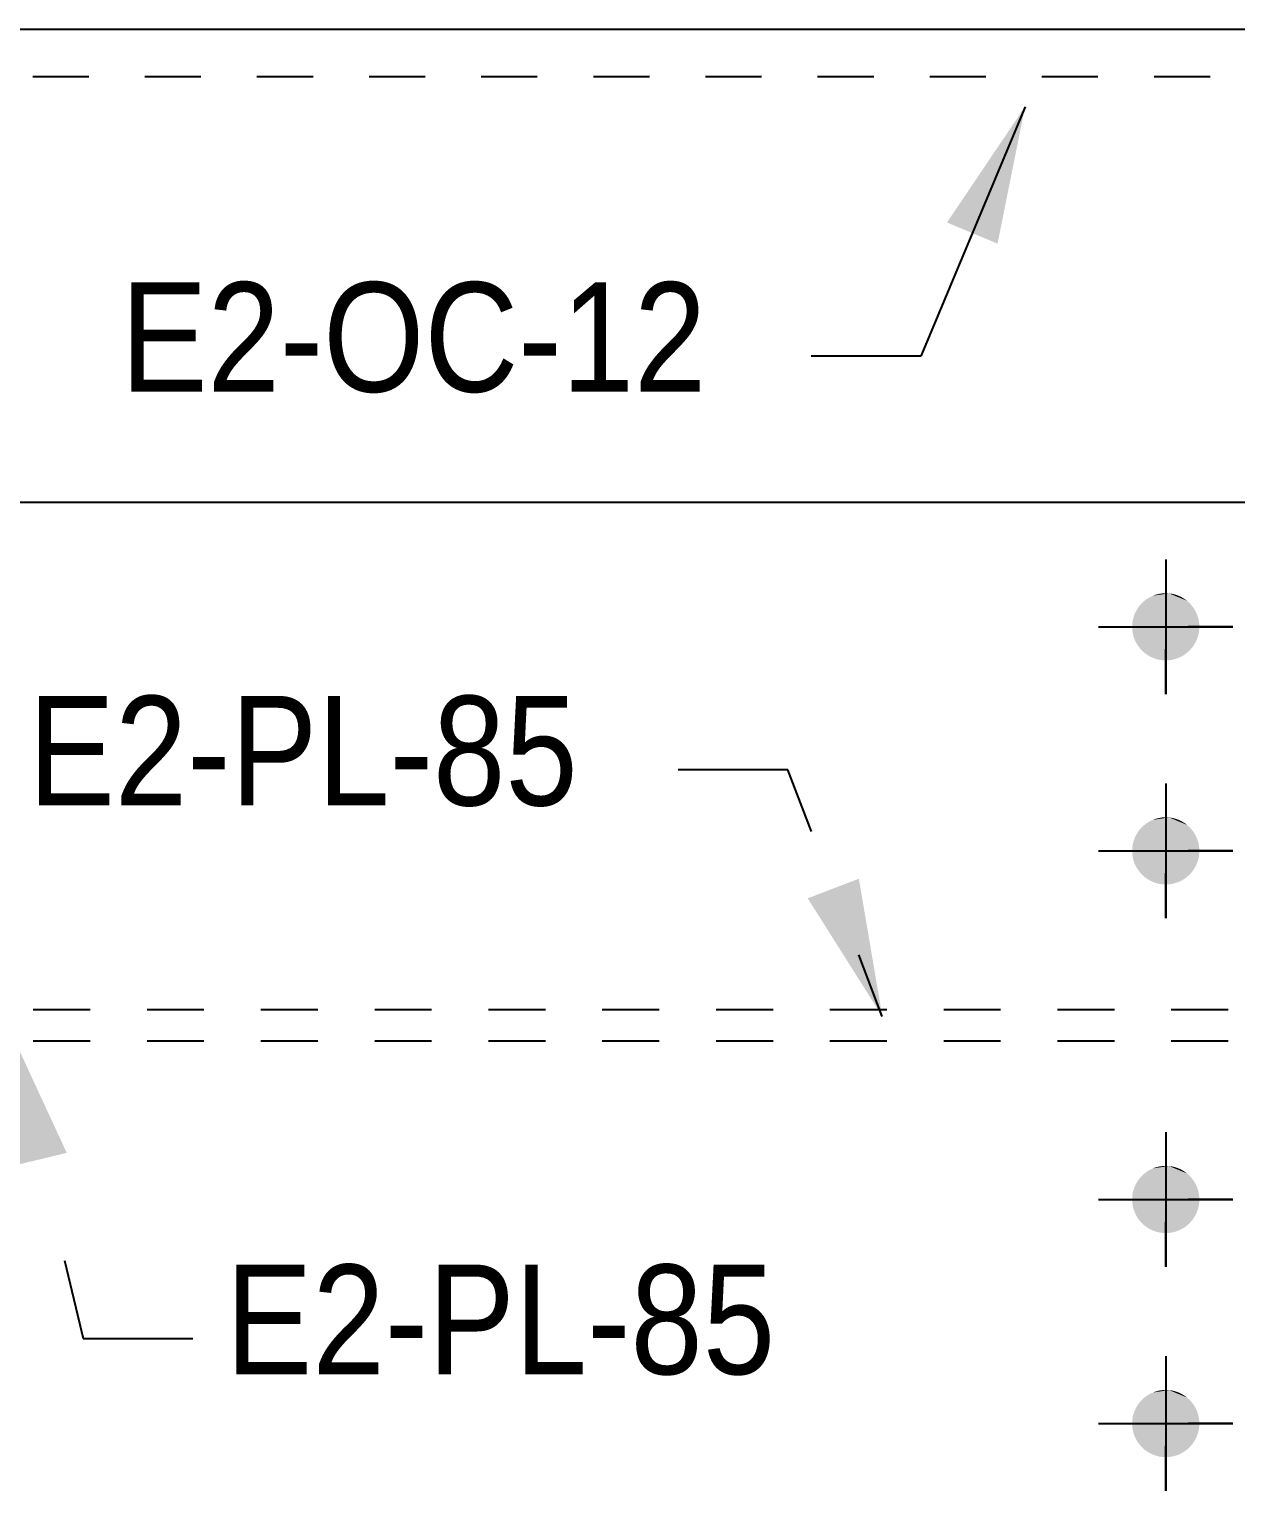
# Model space of a CAD drawing. Header units: millimetres. Extents: x 67 to 383, y 106 to 148.
# Drawn here: x 240.159 to 243.702, y 136.564 to 140.857 of the extents above; entities that cross this region are included whole.
import ezdxf

# ---------------------------------------------------------------- set-up
doc = ezdxf.new("R2010")
doc.units = ezdxf.units.MM
doc.linetypes.add('XKITLINE00', pattern=[0])
doc.styles.add('ARIAL', font='ARIAL.TTF')

msp = doc.modelspace()

# ---------------------------------------------------------------- linework, layer by layer
at = {"color": 2, "linetype": 'XKITLINE00'}
for p, q in [((239.3611, 140.8565), (243.7744, 140.8565)), ((238.2312, 139.467), (244.959, 139.467))]:
    msp.add_line(p, q, dxfattribs=at)
at = {"linetype": 'XKITLINE00'}
for p, q in [((240.3183, 140.8565), (240.485, 140.8565)), ((240.6517, 140.8565), (240.8183, 140.8565)), ((240.985, 140.8565), (241.1517, 140.8565)), ((241.3184, 140.8565), (241.4851, 140.8565)), ((241.6517, 140.8565), (241.8184, 140.8565)), ((241.9851, 140.8565), (242.1518, 140.8565)), ((242.3184, 140.8565), (242.4851, 140.8565)), ((242.6518, 140.8565), (242.8185, 140.8565)), ((242.9852, 140.8565), (243.1518, 140.8565)), ((243.3185, 140.8565), (243.4852, 140.8565)), ((243.6519, 140.8565), (243.7352, 140.8565)), ((240.1687, 140.7172), (240.3334, 140.7172)), ((240.498, 140.7172), (240.6627, 140.7172)), ((240.8274, 140.7172), (240.992, 140.7172)), ((241.1567, 140.7172), (241.3214, 140.7172)), ((241.4861, 140.7172), (241.6507, 140.7172)), ((241.8154, 140.7172), (241.9801, 140.7172)), ((242.1447, 140.7172), (242.3094, 140.7172)), ((242.4741, 140.7172), (242.6388, 140.7172)), ((242.8034, 140.7172), (242.9681, 140.7172)), ((243.1328, 140.7172), (243.2974, 140.7172)), ((243.4621, 140.7172), (243.6268, 140.7172)), ((243.0832, 140.629), (242.7771, 139.8962)), ((242.7771, 139.8962), (242.4553, 139.8962)), ((240.1654, 139.4671), (240.3336, 139.4671)), ((240.5018, 139.4671), (240.67, 139.4671)), ((240.8382, 139.4671), (241.0064, 139.4671)), ((241.1746, 139.4671), (241.3428, 139.4671)), ((241.511, 139.4671), (241.6792, 139.4671)), ((241.8474, 139.4671), (242.0156, 139.4671)), ((242.1838, 139.4671), (242.352, 139.4671)), ((242.5202, 139.4671), (242.6884, 139.4671)), ((242.8566, 139.4671), (243.0248, 139.4671)), ((243.193, 139.4671), (243.3611, 139.4671)), ((243.5293, 139.4671), (243.6975, 139.4671)), ((242.3864, 138.6813), (242.0647, 138.6813)), ((242.4558, 138.5002), (242.3864, 138.6813)), ((242.664, 137.9571), (242.5946, 138.1381)), ((240.1705, 137.9778), (240.3376, 137.9778)), ((240.1705, 137.9778), (240.3376, 137.9778)), ((240.5047, 137.9778), (240.6718, 137.9778)), ((240.5047, 137.9778), (240.6718, 137.9778)), ((240.839, 137.9778), (241.0061, 137.9778)), ((240.839, 137.9778), (241.0061, 137.9778)), ((241.1732, 137.9778), (241.3403, 137.9778)), ((241.1732, 137.9778), (241.3403, 137.9778)), ((241.5074, 137.9778), (241.6745, 137.9778)), ((241.5074, 137.9778), (241.6745, 137.9778)), ((241.8416, 137.9778), (242.0088, 137.9778)), ((241.8416, 137.9778), (242.0088, 137.9778)), ((242.1759, 137.9778), (242.343, 137.9778)), ((242.1759, 137.9778), (242.343, 137.9778)), ((242.5101, 137.9778), (242.6772, 137.9778)), ((242.5101, 137.9778), (242.6772, 137.9778)), ((242.8443, 137.9778), (243.0114, 137.9778)), ((242.8443, 137.9778), (243.0114, 137.9778)), ((243.1785, 137.9778), (243.3457, 137.9778)), ((243.1785, 137.9778), (243.3457, 137.9778)), ((243.5128, 137.9778), (243.6799, 137.9778)), ((243.5128, 137.9778), (243.6799, 137.9778)), ((240.1705, 137.8849), (240.3376, 137.8849)), ((240.1705, 137.8849), (240.3376, 137.8849)), ((240.5047, 137.8849), (240.6718, 137.8849)), ((240.5047, 137.8849), (240.6718, 137.8849)), ((240.839, 137.8849), (241.0061, 137.8849)), ((240.839, 137.8849), (241.0061, 137.8849)), ((241.1732, 137.8849), (241.3403, 137.8849)), ((241.1732, 137.8849), (241.3403, 137.8849)), ((241.5074, 137.8849), (241.6745, 137.8849)), ((241.5074, 137.8849), (241.6745, 137.8849)), ((241.8416, 137.8849), (242.0088, 137.8849)), ((241.8416, 137.8849), (242.0088, 137.8849)), ((242.1759, 137.8849), (242.343, 137.8849)), ((242.1759, 137.8849), (242.343, 137.8849)), ((242.5101, 137.8849), (242.6772, 137.8849)), ((242.5101, 137.8849), (242.6772, 137.8849)), ((242.8443, 137.8849), (243.0114, 137.8849)), ((242.8443, 137.8849), (243.0114, 137.8849)), ((243.1785, 137.8849), (243.3457, 137.8849)), ((243.1785, 137.8849), (243.3457, 137.8849)), ((243.5128, 137.8849), (243.6799, 137.8849)), ((243.5128, 137.8849), (243.6799, 137.8849)), ((240.2618, 137.2402), (240.317, 137.0108)), ((240.317, 137.0108), (240.6387, 137.0108))]:
    msp.add_line(p, q, dxfattribs=at)
at = {"color": 3, "linetype": 'XKITLINE00'}
for p, q in [((243.4964, 139.2989), (243.4964, 139.1674)), ((243.4964, 139.2988), (243.4964, 138.9039)), ((243.299, 139.1015), (243.4305, 139.1015)), ((243.299, 139.1014), (243.6939, 139.1014)), ((243.6939, 139.1015), (243.5624, 139.1015)), ((243.4964, 138.904), (243.4964, 139.0355)), ((243.4964, 138.6408), (243.4964, 138.5093)), ((243.4964, 138.6407), (243.4964, 138.2458)), ((243.299, 138.4433), (243.4305, 138.4433)), ((243.299, 138.4432), (243.6939, 138.4432)), ((243.6939, 138.4433), (243.5624, 138.4433)), ((243.4964, 138.2459), (243.4964, 138.3774)), ((243.4964, 137.617), (243.4964, 137.4855)), ((243.4964, 137.6168), (243.4964, 137.2219)), ((243.299, 137.4195), (243.4305, 137.4195)), ((243.299, 137.4194), (243.6939, 137.4194)), ((243.6939, 137.4195), (243.5624, 137.4195)), ((243.4964, 137.2221), (243.4964, 137.3536)), ((243.4964, 136.9588), (243.4964, 136.8273)), ((243.4964, 136.9587), (243.4964, 136.5638)), ((243.299, 136.7614), (243.4305, 136.7614)), ((243.299, 136.7612), (243.6939, 136.7612)), ((243.6939, 136.7614), (243.5624, 136.7614)), ((243.4964, 136.5639), (243.4964, 136.6954))]:
    msp.add_line(p, q, dxfattribs=at)
at = {"linetype": 'Continuous'}
for points in [[(243.0832, 140.629), (243.0024, 140.2268), (243.0832, 140.629), (242.8539, 140.2889)], [(242.664, 137.9571), (242.4449, 138.3039), (242.664, 137.9571), (242.5951, 138.3614)], [(240.0965, 137.9285), (240.2687, 137.5562), (240.0965, 137.9285), (240.1122, 137.5186)]]:
    msp.add_solid(points, dxfattribs=at)
at = {"color": 3, "linetype": 'Continuous'}
for points in [[(243.5061, 139.1996), (243.3982, 139.111), (243.3977, 139.1014)], [(243.5061, 139.1996), (243.3977, 139.1014), (243.3982, 139.0917)], [(243.5061, 139.1996), (243.3996, 139.1206), (243.3982, 139.111)], [(243.5061, 139.1996), (243.3982, 139.0917), (243.3996, 139.0821)], [(243.5061, 139.1996), (243.402, 139.13), (243.3996, 139.1206)], [(243.5061, 139.1996), (243.3996, 139.0821), (243.402, 139.0727)], [(243.5061, 139.1996), (243.4052, 139.1391), (243.402, 139.13)], [(243.5061, 139.1996), (243.402, 139.0727), (243.4052, 139.0636)], [(243.5061, 139.1996), (243.4094, 139.1479), (243.4052, 139.1391)], [(243.5061, 139.1996), (243.4052, 139.0636), (243.4094, 139.0548)], [(243.5061, 139.1996), (243.4144, 139.1562), (243.4094, 139.1479)], [(243.5061, 139.1996), (243.4094, 139.0548), (243.4144, 139.0465)], [(243.5061, 139.1996), (243.4201, 139.164), (243.4144, 139.1562)], [(243.5061, 139.1996), (243.4144, 139.0465), (243.4201, 139.0387)], [(243.5061, 139.1996), (243.4266, 139.1712), (243.4201, 139.164)], [(243.5061, 139.1996), (243.4201, 139.0387), (243.4266, 139.0316)], [(243.5061, 139.1996), (243.4338, 139.1777), (243.4266, 139.1712)], [(243.5061, 139.1996), (243.4266, 139.0316), (243.4338, 139.025)], [(243.5061, 139.1996), (243.4416, 139.1834), (243.4338, 139.1777)], [(243.5061, 139.1996), (243.4338, 139.025), (243.4416, 139.0193)], [(243.5061, 139.1996), (243.4499, 139.1884), (243.4416, 139.1834)], [(243.5061, 139.1996), (243.4416, 139.0193), (243.4499, 139.0143)], [(243.5061, 139.1996), (243.4587, 139.1926), (243.4499, 139.1884)], [(243.5061, 139.1996), (243.4499, 139.0143), (243.4587, 139.0102)], [(243.5061, 139.1996), (243.4678, 139.1958), (243.4587, 139.1926)], [(243.5061, 139.1996), (243.4587, 139.0102), (243.4678, 139.0069)], [(243.5061, 139.1996), (243.4772, 139.1982), (243.4678, 139.1958)], [(243.5061, 139.1996), (243.4678, 139.0069), (243.4772, 139.0045)], [(243.5061, 139.1996), (243.4868, 139.1996), (243.4772, 139.1982)], [(243.5061, 139.1996), (243.4772, 139.0045), (243.4868, 139.0031)], [(243.5061, 139.1996), (243.4964, 139.2001), (243.4868, 139.1996)], [(243.5061, 139.1996), (243.4868, 139.0031), (243.4964, 139.0026)], [(243.5061, 139.1996), (243.4964, 139.0026), (243.5061, 139.0031)], [(243.5061, 139.1996), (243.5061, 139.0031), (243.5157, 139.0045)], [(243.5061, 139.1996), (243.5157, 139.0045), (243.5251, 139.0069)], [(243.5061, 139.1996), (243.5251, 139.0069), (243.5342, 139.0102)], [(243.5061, 139.1996), (243.5342, 139.0102), (243.543, 139.0143)], [(243.5061, 139.1996), (243.543, 139.0143), (243.5513, 139.0193)], [(243.5061, 139.1996), (243.5513, 139.0193), (243.5591, 139.025)], [(243.5061, 139.1996), (243.5591, 139.025), (243.5662, 139.0316)], [(243.5061, 139.1996), (243.5662, 139.0316), (243.5728, 139.0387)], [(243.5061, 139.1996), (243.5728, 139.0387), (243.5785, 139.0465)], [(243.5061, 139.1996), (243.5785, 139.0465), (243.5835, 139.0548)], [(243.5061, 139.1996), (243.5835, 139.0548), (243.5876, 139.0636)], [(243.5061, 139.1996), (243.5876, 139.0636), (243.5909, 139.0727)], [(243.5061, 139.1996), (243.5909, 139.0727), (243.5933, 139.0821)], [(243.5061, 139.1996), (243.5933, 139.0821), (243.5947, 139.0917)], [(243.5061, 139.1996), (243.5947, 139.0917), (243.5952, 139.1014)], [(243.5061, 139.1996), (243.5952, 139.1014), (243.5947, 139.111)], [(243.5061, 139.1996), (243.5947, 139.111), (243.5933, 139.1206)], [(243.5061, 139.1996), (243.5933, 139.1206), (243.5909, 139.13)], [(243.5061, 139.1996), (243.5909, 139.13), (243.5876, 139.1391)], [(243.5061, 139.1996), (243.5876, 139.1391), (243.5835, 139.1479)], [(243.5061, 139.1996), (243.5835, 139.1479), (243.5785, 139.1562)], [(243.5061, 139.1996), (243.5785, 139.1562), (243.5728, 139.164)], [(243.5061, 139.1996), (243.5728, 139.164), (243.5662, 139.1712)], [(243.5061, 139.1996), (243.5662, 139.1712), (243.5591, 139.1777)], [(243.5061, 139.1996), (243.5591, 139.1777), (243.5513, 139.1834)], [(243.5061, 139.1996), (243.5513, 139.1834), (243.543, 139.1884)], [(243.5061, 139.1996), (243.543, 139.1884), (243.5342, 139.1926)], [(243.5061, 139.1996), (243.5342, 139.1926), (243.5251, 139.1958)], [(243.5061, 139.1996), (243.5251, 139.1958), (243.5157, 139.1982)], [(243.5061, 138.5415), (243.3982, 138.4529), (243.3977, 138.4432)], [(243.5061, 138.5415), (243.3977, 138.4432), (243.3982, 138.4335)], [(243.5061, 138.5415), (243.3996, 138.4625), (243.3982, 138.4529)], [(243.5061, 138.5415), (243.3982, 138.4335), (243.3996, 138.4239)], [(243.5061, 138.5415), (243.402, 138.4719), (243.3996, 138.4625)], [(243.5061, 138.5415), (243.3996, 138.4239), (243.402, 138.4145)], [(243.5061, 138.5415), (243.4052, 138.481), (243.402, 138.4719)], [(243.5061, 138.5415), (243.402, 138.4145), (243.4052, 138.4054)], [(243.5061, 138.5415), (243.4094, 138.4897), (243.4052, 138.481)], [(243.5061, 138.5415), (243.4052, 138.4054), (243.4094, 138.3967)], [(243.5061, 138.5415), (243.4144, 138.4981), (243.4094, 138.4897)], [(243.5061, 138.5415), (243.4094, 138.3967), (243.4144, 138.3884)], [(243.5061, 138.5415), (243.4201, 138.5058), (243.4144, 138.4981)], [(243.5061, 138.5415), (243.4144, 138.3884), (243.4201, 138.3806)], [(243.5061, 138.5415), (243.4266, 138.513), (243.4201, 138.5058)], [(243.5061, 138.5415), (243.4201, 138.3806), (243.4266, 138.3734)], [(243.5061, 138.5415), (243.4338, 138.5195), (243.4266, 138.513)], [(243.5061, 138.5415), (243.4266, 138.3734), (243.4338, 138.3669)], [(243.5061, 138.5415), (243.4416, 138.5253), (243.4338, 138.5195)], [(243.5061, 138.5415), (243.4338, 138.3669), (243.4416, 138.3611)], [(243.5061, 138.5415), (243.4499, 138.5303), (243.4416, 138.5253)], [(243.5061, 138.5415), (243.4416, 138.3611), (243.4499, 138.3561)], [(243.5061, 138.5415), (243.4587, 138.5344), (243.4499, 138.5303)], [(243.5061, 138.5415), (243.4499, 138.3561), (243.4587, 138.352)], [(243.5061, 138.5415), (243.4678, 138.5377), (243.4587, 138.5344)], [(243.5061, 138.5415), (243.4587, 138.352), (243.4678, 138.3487)], [(243.5061, 138.5415), (243.4772, 138.54), (243.4678, 138.5377)], [(243.5061, 138.5415), (243.4678, 138.3487), (243.4772, 138.3464)], [(243.5061, 138.5415), (243.4868, 138.5415), (243.4772, 138.54)], [(243.5061, 138.5415), (243.4772, 138.3464), (243.4868, 138.345)], [(243.5061, 138.5415), (243.4964, 138.5419), (243.4868, 138.5415)], [(243.5061, 138.5415), (243.4868, 138.345), (243.4964, 138.3445)], [(243.5061, 138.5415), (243.4964, 138.3445), (243.5061, 138.345)], [(243.5061, 138.5415), (243.5061, 138.345), (243.5157, 138.3464)], [(243.5061, 138.5415), (243.5157, 138.3464), (243.5251, 138.3487)], [(243.5061, 138.5415), (243.5251, 138.3487), (243.5342, 138.352)], [(243.5061, 138.5415), (243.5342, 138.352), (243.543, 138.3561)], [(243.5061, 138.5415), (243.543, 138.3561), (243.5513, 138.3611)], [(243.5061, 138.5415), (243.5513, 138.3611), (243.5591, 138.3669)], [(243.5061, 138.5415), (243.5591, 138.3669), (243.5662, 138.3734)], [(243.5061, 138.5415), (243.5662, 138.3734), (243.5728, 138.3806)], [(243.5061, 138.5415), (243.5728, 138.3806), (243.5785, 138.3884)], [(243.5061, 138.5415), (243.5785, 138.3884), (243.5835, 138.3967)], [(243.5061, 138.5415), (243.5835, 138.3967), (243.5876, 138.4054)], [(243.5061, 138.5415), (243.5876, 138.4054), (243.5909, 138.4145)], [(243.5061, 138.5415), (243.5909, 138.4145), (243.5933, 138.4239)], [(243.5061, 138.5415), (243.5933, 138.4239), (243.5947, 138.4335)], [(243.5061, 138.5415), (243.5947, 138.4335), (243.5952, 138.4432)], [(243.5061, 138.5415), (243.5952, 138.4432), (243.5947, 138.4529)], [(243.5061, 138.5415), (243.5947, 138.4529), (243.5933, 138.4625)], [(243.5061, 138.5415), (243.5933, 138.4625), (243.5909, 138.4719)], [(243.5061, 138.5415), (243.5909, 138.4719), (243.5876, 138.481)], [(243.5061, 138.5415), (243.5876, 138.481), (243.5835, 138.4897)], [(243.5061, 138.5415), (243.5835, 138.4897), (243.5785, 138.4981)], [(243.5061, 138.5415), (243.5785, 138.4981), (243.5728, 138.5058)], [(243.5061, 138.5415), (243.5728, 138.5058), (243.5662, 138.513)], [(243.5061, 138.5415), (243.5662, 138.513), (243.5591, 138.5195)], [(243.5061, 138.5415), (243.5591, 138.5195), (243.5513, 138.5253)], [(243.5061, 138.5415), (243.5513, 138.5253), (243.543, 138.5303)], [(243.5061, 138.5415), (243.543, 138.5303), (243.5342, 138.5344)], [(243.5061, 138.5415), (243.5342, 138.5344), (243.5251, 138.5377)], [(243.5061, 138.5415), (243.5251, 138.5377), (243.5157, 138.54)], [(243.5061, 137.5176), (243.3982, 137.4291), (243.3977, 137.4194)], [(243.5061, 137.5176), (243.3977, 137.4194), (243.3982, 137.4097)], [(243.5061, 137.5176), (243.3996, 137.4387), (243.3982, 137.4291)], [(243.5061, 137.5176), (243.3982, 137.4097), (243.3996, 137.4001)], [(243.5061, 137.5176), (243.402, 137.4481), (243.3996, 137.4387)], [(243.5061, 137.5176), (243.3996, 137.4001), (243.402, 137.3907)], [(243.5061, 137.5176), (243.4052, 137.4572), (243.402, 137.4481)], [(243.5061, 137.5176), (243.402, 137.3907), (243.4052, 137.3816)], [(243.5061, 137.5176), (243.4094, 137.4659), (243.4052, 137.4572)], [(243.5061, 137.5176), (243.4052, 137.3816), (243.4094, 137.3729)], [(243.5061, 137.5176), (243.4144, 137.4742), (243.4094, 137.4659)], [(243.5061, 137.5176), (243.4094, 137.3729), (243.4144, 137.3645)], [(243.5061, 137.5176), (243.4201, 137.482), (243.4144, 137.4742)], [(243.5061, 137.5176), (243.4144, 137.3645), (243.4201, 137.3568)], [(243.5061, 137.5176), (243.4266, 137.4892), (243.4201, 137.482)], [(243.5061, 137.5176), (243.4201, 137.3568), (243.4266, 137.3496)], [(243.5061, 137.5176), (243.4338, 137.4957), (243.4266, 137.4892)], [(243.5061, 137.5176), (243.4266, 137.3496), (243.4338, 137.3431)], [(243.5061, 137.5176), (243.4416, 137.5015), (243.4338, 137.4957)], [(243.5061, 137.5176), (243.4338, 137.3431), (243.4416, 137.3373)], [(243.5061, 137.5176), (243.4499, 137.5065), (243.4416, 137.5015)], [(243.5061, 137.5176), (243.4416, 137.3373), (243.4499, 137.3323)], [(243.5061, 137.5176), (243.4587, 137.5106), (243.4499, 137.5065)], [(243.5061, 137.5176), (243.4499, 137.3323), (243.4587, 137.3282)], [(243.5061, 137.5176), (243.4678, 137.5139), (243.4587, 137.5106)], [(243.5061, 137.5176), (243.4587, 137.3282), (243.4678, 137.3249)], [(243.5061, 137.5176), (243.4772, 137.5162), (243.4678, 137.5139)], [(243.5061, 137.5176), (243.4678, 137.3249), (243.4772, 137.3226)], [(243.5061, 137.5176), (243.4868, 137.5176), (243.4772, 137.5162)], [(243.5061, 137.5176), (243.4772, 137.3226), (243.4868, 137.3211)], [(243.5061, 137.5176), (243.4964, 137.5181), (243.4868, 137.5176)], [(243.5061, 137.5176), (243.4868, 137.3211), (243.4964, 137.3207)], [(243.5061, 137.5176), (243.4964, 137.3207), (243.5061, 137.3211)], [(243.5061, 137.5176), (243.5061, 137.3211), (243.5157, 137.3226)], [(243.5061, 137.5176), (243.5157, 137.3226), (243.5251, 137.3249)], [(243.5061, 137.5176), (243.5251, 137.3249), (243.5342, 137.3282)], [(243.5061, 137.5176), (243.5342, 137.3282), (243.543, 137.3323)], [(243.5061, 137.5176), (243.543, 137.3323), (243.5513, 137.3373)], [(243.5061, 137.5176), (243.5513, 137.3373), (243.5591, 137.3431)], [(243.5061, 137.5176), (243.5591, 137.3431), (243.5662, 137.3496)], [(243.5061, 137.5176), (243.5662, 137.3496), (243.5728, 137.3568)], [(243.5061, 137.5176), (243.5728, 137.3568), (243.5785, 137.3645)], [(243.5061, 137.5176), (243.5785, 137.3645), (243.5835, 137.3729)], [(243.5061, 137.5176), (243.5835, 137.3729), (243.5876, 137.3816)], [(243.5061, 137.5176), (243.5876, 137.3816), (243.5909, 137.3907)], [(243.5061, 137.5176), (243.5909, 137.3907), (243.5933, 137.4001)], [(243.5061, 137.5176), (243.5933, 137.4001), (243.5947, 137.4097)], [(243.5061, 137.5176), (243.5947, 137.4097), (243.5952, 137.4194)], [(243.5061, 137.5176), (243.5952, 137.4194), (243.5947, 137.4291)], [(243.5061, 137.5176), (243.5947, 137.4291), (243.5933, 137.4387)], [(243.5061, 137.5176), (243.5933, 137.4387), (243.5909, 137.4481)], [(243.5061, 137.5176), (243.5909, 137.4481), (243.5876, 137.4572)], [(243.5061, 137.5176), (243.5876, 137.4572), (243.5835, 137.4659)], [(243.5061, 137.5176), (243.5835, 137.4659), (243.5785, 137.4742)], [(243.5061, 137.5176), (243.5785, 137.4742), (243.5728, 137.482)], [(243.5061, 137.5176), (243.5728, 137.482), (243.5662, 137.4892)], [(243.5061, 137.5176), (243.5662, 137.4892), (243.5591, 137.4957)], [(243.5061, 137.5176), (243.5591, 137.4957), (243.5513, 137.5015)], [(243.5061, 137.5176), (243.5513, 137.5015), (243.543, 137.5065)], [(243.5061, 137.5176), (243.543, 137.5065), (243.5342, 137.5106)], [(243.5061, 137.5176), (243.5342, 137.5106), (243.5251, 137.5139)], [(243.5061, 137.5176), (243.5251, 137.5139), (243.5157, 137.5162)], [(243.5061, 136.8595), (243.3982, 136.7709), (243.3977, 136.7612)], [(243.5061, 136.8595), (243.3977, 136.7612), (243.3982, 136.7516)], [(243.5061, 136.8595), (243.3996, 136.7805), (243.3982, 136.7709)], [(243.5061, 136.8595), (243.3982, 136.7516), (243.3996, 136.742)], [(243.5061, 136.8595), (243.402, 136.7899), (243.3996, 136.7805)], [(243.5061, 136.8595), (243.3996, 136.742), (243.402, 136.7326)], [(243.5061, 136.8595), (243.4052, 136.799), (243.402, 136.7899)], [(243.5061, 136.8595), (243.402, 136.7326), (243.4052, 136.7235)], [(243.5061, 136.8595), (243.4094, 136.8078), (243.4052, 136.799)], [(243.5061, 136.8595), (243.4052, 136.7235), (243.4094, 136.7147)], [(243.5061, 136.8595), (243.4144, 136.8161), (243.4094, 136.8078)], [(243.5061, 136.8595), (243.4094, 136.7147), (243.4144, 136.7064)], [(243.5061, 136.8595), (243.4201, 136.8239), (243.4144, 136.8161)], [(243.5061, 136.8595), (243.4144, 136.7064), (243.4201, 136.6986)], [(243.5061, 136.8595), (243.4266, 136.831), (243.4201, 136.8239)], [(243.5061, 136.8595), (243.4201, 136.6986), (243.4266, 136.6914)], [(243.5061, 136.8595), (243.4338, 136.8376), (243.4266, 136.831)], [(243.5061, 136.8595), (243.4266, 136.6914), (243.4338, 136.6849)], [(243.5061, 136.8595), (243.4416, 136.8433), (243.4338, 136.8376)], [(243.5061, 136.8595), (243.4338, 136.6849), (243.4416, 136.6792)], [(243.5061, 136.8595), (243.4499, 136.8483), (243.4416, 136.8433)], [(243.5061, 136.8595), (243.4416, 136.6792), (243.4499, 136.6742)], [(243.5061, 136.8595), (243.4587, 136.8524), (243.4499, 136.8483)], [(243.5061, 136.8595), (243.4499, 136.6742), (243.4587, 136.67)], [(243.5061, 136.8595), (243.4678, 136.8557), (243.4587, 136.8524)], [(243.5061, 136.8595), (243.4587, 136.67), (243.4678, 136.6668)], [(243.5061, 136.8595), (243.4772, 136.8581), (243.4678, 136.8557)], [(243.5061, 136.8595), (243.4678, 136.6668), (243.4772, 136.6644)], [(243.5061, 136.8595), (243.4868, 136.8595), (243.4772, 136.8581)], [(243.5061, 136.8595), (243.4772, 136.6644), (243.4868, 136.663)], [(243.5061, 136.8595), (243.4964, 136.86), (243.4868, 136.8595)], [(243.5061, 136.8595), (243.4868, 136.663), (243.4964, 136.6625)], [(243.5061, 136.8595), (243.4964, 136.6625), (243.5061, 136.663)], [(243.5061, 136.8595), (243.5061, 136.663), (243.5157, 136.6644)], [(243.5061, 136.8595), (243.5157, 136.6644), (243.5251, 136.6668)], [(243.5061, 136.8595), (243.5251, 136.6668), (243.5342, 136.67)], [(243.5061, 136.8595), (243.5342, 136.67), (243.543, 136.6742)], [(243.5061, 136.8595), (243.543, 136.6742), (243.5513, 136.6792)], [(243.5061, 136.8595), (243.5513, 136.6792), (243.5591, 136.6849)], [(243.5061, 136.8595), (243.5591, 136.6849), (243.5662, 136.6914)], [(243.5061, 136.8595), (243.5662, 136.6914), (243.5728, 136.6986)], [(243.5061, 136.8595), (243.5728, 136.6986), (243.5785, 136.7064)], [(243.5061, 136.8595), (243.5785, 136.7064), (243.5835, 136.7147)], [(243.5061, 136.8595), (243.5835, 136.7147), (243.5876, 136.7235)], [(243.5061, 136.8595), (243.5876, 136.7235), (243.5909, 136.7326)], [(243.5061, 136.8595), (243.5909, 136.7326), (243.5933, 136.742)], [(243.5061, 136.8595), (243.5933, 136.742), (243.5947, 136.7516)], [(243.5061, 136.8595), (243.5947, 136.7516), (243.5952, 136.7612)], [(243.5061, 136.8595), (243.5952, 136.7612), (243.5947, 136.7709)], [(243.5061, 136.8595), (243.5947, 136.7709), (243.5933, 136.7805)], [(243.5061, 136.8595), (243.5933, 136.7805), (243.5909, 136.7899)], [(243.5061, 136.8595), (243.5909, 136.7899), (243.5876, 136.799)], [(243.5061, 136.8595), (243.5876, 136.799), (243.5835, 136.8078)], [(243.5061, 136.8595), (243.5835, 136.8078), (243.5785, 136.8161)], [(243.5061, 136.8595), (243.5785, 136.8161), (243.5728, 136.8239)], [(243.5061, 136.8595), (243.5728, 136.8239), (243.5662, 136.831)], [(243.5061, 136.8595), (243.5662, 136.831), (243.5591, 136.8376)], [(243.5061, 136.8595), (243.5591, 136.8376), (243.5513, 136.8433)], [(243.5061, 136.8595), (243.5513, 136.8433), (243.543, 136.8483)], [(243.5061, 136.8595), (243.543, 136.8483), (243.5342, 136.8524)], [(243.5061, 136.8595), (243.5342, 136.8524), (243.5251, 136.8557)], [(243.5061, 136.8595), (243.5251, 136.8557), (243.5157, 136.8581)]]:
    msp.add_solid(points, dxfattribs=at)

# ---------------------------------------------------------------- texts
at = {"color": 3, "style": 'ARIAL', "width": 0.85}
for s, p in [('E2-OC-12', (240.4274, 139.7916)), ('E2-PL-85', (240.1554, 138.5767)), ('E2-PL-85', (240.7353, 136.9062))]:
    msp.add_text(s, height=0.32177, dxfattribs=at).set_placement(p)

doc.saveas('drawing.dxf')
